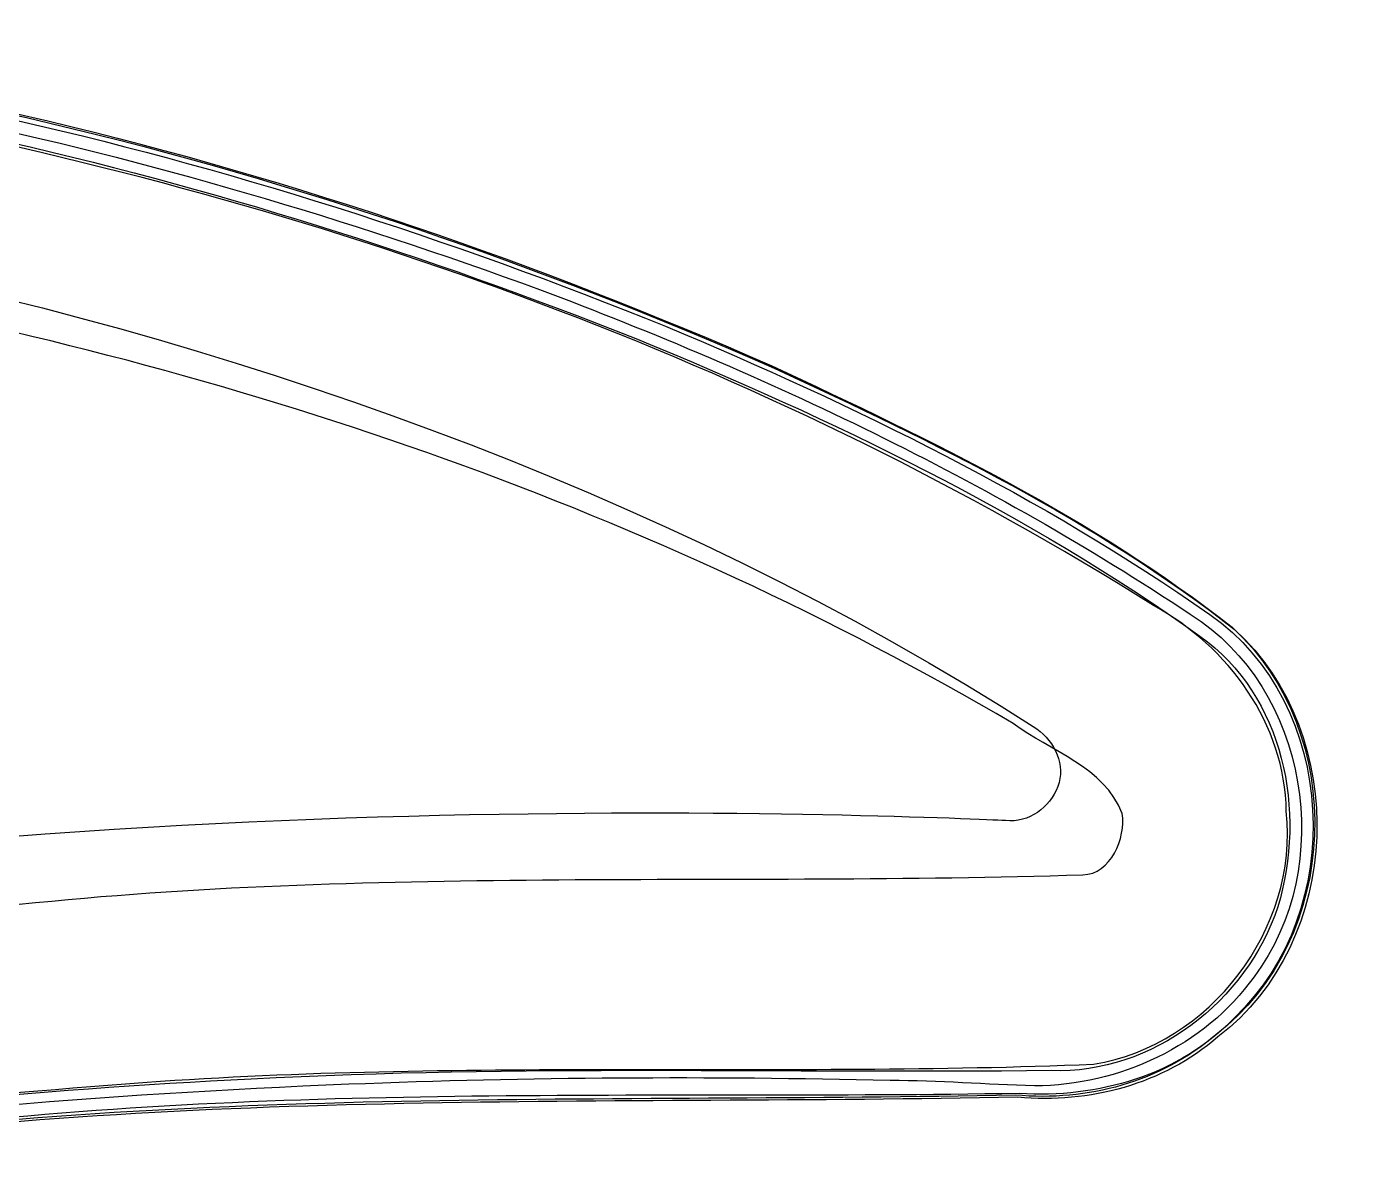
# Model space of a CAD drawing. Extents: x -1 to 139, y 0 to 188.
# Drawn here: x 85.9 to 136.4, y 144.4 to 187.4 of the extents above; entities that cross this region are included whole.
import ezdxf

# ---------------------------------------------------------------- set-up
doc = ezdxf.new("R2010")
doc.units = 0
for name, color, linetype in [('Back_Silk', 7, 'CONTINUOUS'), ('Edge', 7, 'CONTINUOUS'), ('Infill', 7, 'CONTINUOUS')]:
    doc.layers.add(name, color=color, linetype=linetype)

msp = doc.modelspace()

# ---------------------------------------------------------------- linework, layer by layer
at = {"layer": 'Back_Silk', "color": 7}
for points in [[(45.508214, 179.163011), (55.408214, 183.763011), (95.608214, 179.163021), (124.408216, 160.563021)], [(124.408216, 160.563021), (125.108216, 160.063021), (125.508216, 159.163021), (125.208216, 158.363021)], [(123.208216, 157.063021), (122.808216, 157.063021), (87.108214, 158.963021), (59.908214, 152.863021)], [(125.208216, 158.363021), (124.908216, 157.563021), (124.108216, 156.963021), (123.208216, 157.063021)]]:
    msp.add_open_spline(points, degree=3, dxfattribs=at)
at = {"layer": 'Edge', "color": 7}
for points in [[(57.737392, 187.363554), (77.249301, 187.214948), (96.499568, 182.215104), (114.299913, 174.411882)], [(114.299913, 174.411882), (120.391713, 171.567423), (126.556353, 168.61345), (131.861403, 164.438077)], [(131.861403, 164.438077), (136.293633, 160.416327), (136.021913, 152.534029), (131.233563, 148.890276)], [(131.233563, 148.890276), (129.125703, 147.071698), (126.342563, 146.337808), (123.596113, 146.587283)], [(123.596113, 146.587283), (107.991463, 146.268552), (92.31425, 146.882452), (76.81058, 144.7092)]]:
    msp.add_open_spline(points, degree=3, dxfattribs=at)
at = {"layer": 'Infill', "color": 7}
for points in [[(57.822964, 187.282832), (77.334873, 187.134225), (96.585141, 182.134381), (114.38549, 174.33116)], [(58.189752, 187.158228), (76.060043, 186.886871), (93.72823, 182.61878), (110.24302, 175.923128)], [(58.879502, 186.31062), (76.11262, 185.91341), (93.127882, 181.79629), (109.1053, 175.456593)], [(128.86154, 165.265061), (114.51794, 174.299209), (98.329114, 180.164872), (81.770378, 183.573777)], [(123.50247, 160.764606), (109.73547, 168.872082), (94.399309, 174.112983), (78.741282, 177.110501)], [(110.24302, 175.923128), (117.46671, 172.893655), (124.57854, 169.435224), (131.00428, 164.928373)], [(109.1053, 175.456593), (116.61075, 172.371725), (124.01161, 168.836543), (130.62996, 164.104829)], [(114.38549, 174.33116), (120.47729, 171.486701), (126.64192, 168.532727), (131.94698, 164.357355)], [(133.92747, 157.416108), (133.88097, 160.755996), (131.73016, 163.698295), (128.86154, 165.265061)], [(131.00428, 164.928373), (135.9177, 161.492891), (136.24497, 153.619325), (131.95853, 149.551622)], [(131.94698, 164.357355), (136.3792, 160.335605), (136.10749, 152.453306), (131.31914, 148.809553)], [(130.62996, 164.104829), (133.84276, 161.829959), (134.70965, 157.386164), (133.60592, 153.776834)], [(127.66644, 157.334847), (126.9924, 159.099342), (124.91615, 159.722097), (123.50247, 160.764606)], [(126.1668, 154.996535), (127.22576, 155.003635), (127.81649, 156.405598), (127.66644, 157.334847)], [(126.57505, 147.765812), (131.01565, 148.49608), (134.40746, 152.922163), (133.92747, 157.416108)], [(86.194385, 153.931897), (99.480421, 155.269597), (112.84592, 154.565979), (126.1668, 154.996535)], [(62.461389, 150.537957), (70.252376, 152.35444), (78.239803, 153.188634), (86.194385, 153.931897)], [(133.60592, 153.776834), (132.42906, 150.179033), (128.80878, 147.374038), (124.96205, 147.523375)], [(131.95853, 149.551622), (129.84622, 147.334365), (126.72854, 146.452528), (123.73071, 146.64816)], [(131.31914, 148.809553), (129.21127, 146.990976), (126.42813, 146.257086), (123.68168, 146.50656)], [(90.962147, 147.117146), (102.81664, 147.923895), (114.7129, 147.290137), (126.57505, 147.765812)], [(124.96205, 147.523375), (114.78301, 147.403899), (104.59408, 147.748431), (94.421372, 147.19224)], [(69.674848, 144.711699), (76.695877, 146.015163), (83.84507, 146.573361), (90.962147, 147.117146)], [(94.421372, 147.19224), (86.151541, 146.793761), (77.881966, 146.002637), (69.720726, 144.635493)], [(123.68168, 146.50656), (108.07703, 146.18783), (92.399822, 146.801729), (76.896152, 144.628477)], [(123.73071, 146.64816), (109.81896, 146.420448), (95.856456, 147.0108), (82.004359, 145.384216)]]:
    msp.add_open_spline(points, degree=3, dxfattribs=at)
at = {"layer": 'Infill', "color": 1}
for points in [[(59.476855, 186.703744), (75.192725, 186.283273), (90.704215, 182.717261), (105.429985, 177.328744)], [(105.429985, 177.328744), (114.099955, 174.068623), (122.540715, 170.080691), (130.262016, 164.940072)], [(130.262016, 164.940072), (134.769842, 162.116788), (135.86418, 155.312579), (132.697563, 151.100228)], [(132.697563, 151.100228), (130.794174, 148.44486), (127.55888, 146.95625), (124.324516, 146.936165)], [(118.812795, 147.143197), (111.915285, 147.30694), (104.994195, 147.267855), (98.148735, 146.998665)], [(124.324516, 146.936165), (122.488675, 146.995195), (120.653345, 147.13951), (118.812795, 147.143197)], [(98.148735, 146.998665), (88.770125, 146.618439), (79.392255, 145.872075), (70.123345, 144.35804)]]:
    msp.add_open_spline(points, degree=3, dxfattribs=at)

doc.saveas('drawing.dxf')
